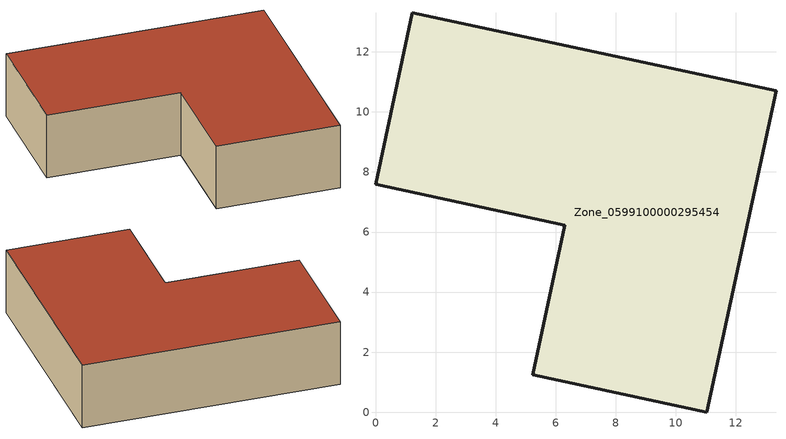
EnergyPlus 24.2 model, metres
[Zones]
Zone_0599100000295454
 floor ground (C_G): 13.34,10.7 11.04,0 5.24,1.25 6.31,6.23 0,7.59 1.23,13.3 z0
 wall outside (C_F): 11.04,0 13.34,10.7 1.23,13.3 0,7.59 6.31,6.23 5.24,1.25 11.04,0 z0:3.3
 roof outside (C_R): 5.24,1.25 11.04,0 13.34,10.7 1.23,13.3 0,7.59 6.31,6.23 z3.3
[BUILDING]
Pand.0599100000295454: North Axis=0; Terrain=City; Loads Convergence Tolerance Value=0.04; Temperature Convergence Tolerance Value=0.4; Solar Distribution=FullExterior; Maximum Number of Warmup Days=25; Minimum Number of Warmup Days=1
[Site:Location]
Rotterdam.The.Hague.AP_ZH_NLD Design_Conditions: Latitude=51.96; Longitude=4.45; Time Zone=1; Elevation=-4.5
[SITE:GROUNDTEMPERATURE:BUILDINGSURFACE]
18, 18, 18, 18, 18, 18, 18, 18, 18, 18, 18, 18
[MATERIAL] Thermal Absorptance=0.9; Solar Absorptance=0.7; Visible Absorptance=0.7
Name | Roughness | Thickness | Conductivity | Density | Specific Heat
G.TI.1975-1991 | MediumSmooth | 0.15 | 0.288461 | 540 | 1210
F.TI.1975-1991 | Rough | 0.3 | 0.230769 | 1920 | 840
R.TI.1975-1991 | MediumRough | 0.2 | 0.153846 | 1500 | 1000
[CONSTRUCTION]
C_G: G.TI.1975-1991
C_F: F.TI.1975-1991
C_R: R.TI.1975-1991
[ZONE]
Zone_0599100000295454: Type=1; Multiplier=1; Ceiling Height=Autocalculate; Volume=Autocalculate; Floor Area=autocalculate; Part of Total Floor Area=Yes
[ZONEINFILTRATION:DESIGNFLOWRATE]
Infil_Zone_0599100000295454: Zone or ZoneList or Space or SpaceList=Zone_0599100000295454; Schedule=AlwaysOn; Design Flow Rate Calculation Method=Flow/Area; Flow Rate per Floor Area=0.003; Constant Term Coefficient=1; Temperature Term Coefficient=0; Velocity Term Coefficient=0; Velocity Squared Term Coefficient=0
[HVACTEMPLATE:ZONE:IDEALLOADSAIRSYSTEM]
Zone_0599100000295454: Maximum Heating Supply Air Temperature=50; Minimum Cooling Supply Air Temperature=13; Maximum Heating Supply Air Humidity Ratio=0.0156; Minimum Cooling Supply Air Humidity Ratio=0.0077; Heating Limit=NoLimit; Cooling Limit=NoLimit; Dehumidification Control Type=ConstantSensibleHeatRatio; Cooling Sensible Heat Ratio=0.7; Dehumidification Setpoint=60; Humidification Control Type=None; Humidification Setpoint=30; Outdoor Air Method=None; Outdoor Air Flow Rate per Person=0.00944; Outdoor Air Flow Rate per Zone Floor Area=0; Outdoor Air Flow Rate per Zone=0; Demand Controlled Ventilation Type=None; Outdoor Air Economizer Type=NoEconomizer; Heat Recovery Type=None; Sensible Heat Recovery Effectiveness=0.7; Latent Heat Recovery Effectiveness=0.65
[ZONECONTROL:THERMOSTAT]
ThermostatControl_Zone_0599100000295454: Zone or ZoneList=Zone_0599100000295454; Control Type Schedule=DualSetpointControlType; Control 1=Thermostat_Zone_0599100000295454; Temperature Difference Between Cutout And Setpoint=0
[THERMOSTATSETPOINT:DUALSETPOINT]
Thermostat_Zone_0599100000295454: Heating Setpoint Temperature Schedule=HeatingSetpoint_Zone_0599100000295454; Cooling Setpoint Temperature Schedule=CoolingSetpoint_Zone_0599100000295454
[SCHEDULE:COMPACT]
HeatingSetpoint_Zone_0599100000295454: Through: 12/31, For: AllDays, Until: 24:00, 21
CoolingSetpoint_Zone_0599100000295454: Through: 12/31, For: AllDays, Until: 24:00, 24
DualSetpointControlType: Through: 12/31, For: AllDays, Until: 24:00, 4
AlwaysOn: Through: 12/31, For: AllDays, Until: 24:00, 1
